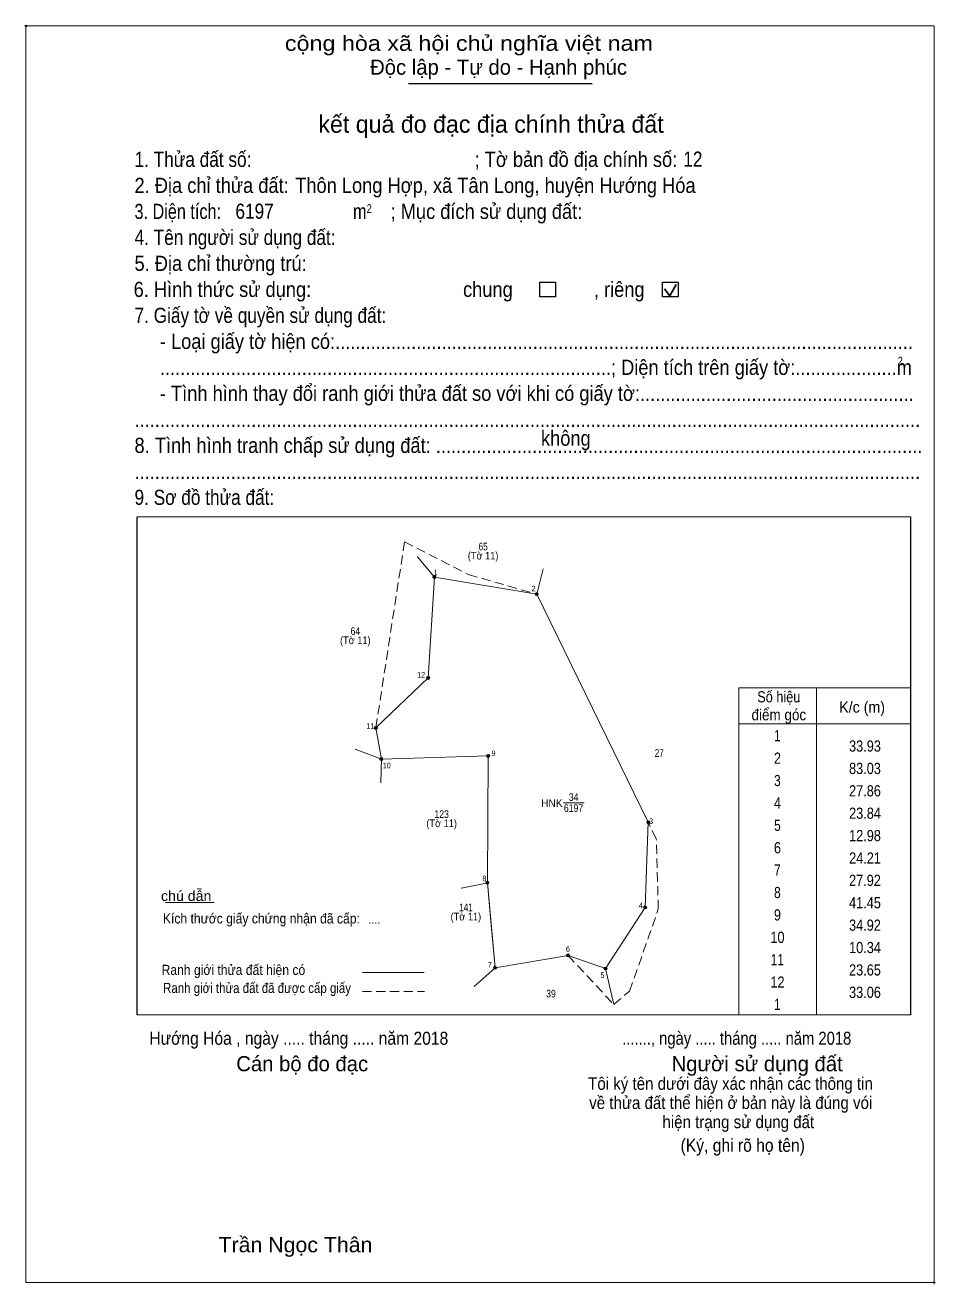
# Model space of a CAD drawing. Header units: metres. Extents: x 543204 to 544731, y 1835234 to 1835953.
# Drawn here: x 543204.3 to 543501.8, y 1835541 to 1835952.8 of the extents above; entities that cross this region are included whole.
import ezdxf
from ezdxf.enums import TextEntityAlignment as Align

# ---------------------------------------------------------------- set-up
doc = ezdxf.new("R2010")
doc.units = ezdxf.units.M
doc.header["$PDMODE"] = 32
doc.header["$PDSIZE"] = 0.5
doc.linetypes.add('DOTTED', pattern=[1.5, 0.3, -1.2])
doc.linetypes.add('MEDIUM_DASHED', pattern=[4.5, 3, -1.5])
for name, color, linetype, lineweight in [('1', 7, 'DOTTED', 13), ('10', 7, 'Continuous', 13), ('17', 7, 'Continuous', 13), ('2', 7, 'Continuous', 25), ('52', 7, 'Continuous', 13), ('54', 7, 'Continuous', 13), ('6', 7, 'Continuous', 13), ('63', 7, 'Continuous', 13)]:
    doc.layers.add(name, color=color, linetype=linetype, lineweight=lineweight)

msp = doc.modelspace()

# ---------------------------------------------------------------- hatches: boundary and pattern name
at = {"layer": '63'}
for points in [[(543338.63, 1835772.415, 1), (543337.63, 1835772.415, 1)], [(543372.1, 1835766.835, 1), (543371.1, 1835766.835, 1)], [(543336.61, 1835739.415, 1), (543335.61, 1835739.415, 1)], [(543319.5, 1835723.095, 1), (543318.5, 1835723.095, 1)], [(543321.32, 1835712.915, 1), (543320.32, 1835712.915, 1)], [(543356.23, 1835713.925, 1), (543355.23, 1835713.925, 1)], [(543408.59, 1835692.255, 1), (543407.59, 1835692.255, 1)], [(543355.98, 1835672.475, 1), (543354.98, 1835672.475, 1)], [(543407.59, 1835664.415, 1), (543406.59, 1835664.415, 1)], [(543382.37, 1835648.725, 1), (543381.37, 1835648.725, 1)], [(543358.5, 1835644.665, 1), (543357.5, 1835644.665, 1)], [(543394.61, 1835644.415, 1), (543393.61, 1835644.415, 1)]]:
    msp.add_hatch(color=256, dxfattribs=at).paths.add_polyline_path(points)

# ---------------------------------------------------------------- linework, layer by layer
at = {"layer": '1', "linetype": 'Continuous'}
msp.add_lwpolyline([(543338.13, 1835772.41), (543371.6, 1835766.83), (543408.09, 1835692.25), (543407.09, 1835664.41), (543394.11, 1835644.41), (543381.87, 1835648.72), (543358, 1835644.66), (543355.48, 1835672.47), (543355.73, 1835713.92), (543320.82, 1835712.91), (543319, 1835723.09), (543336.11, 1835739.41)], close=True, dxfattribs=at)
at = {"layer": '10'}
for p, q in [((543320.82, 1835712.91), (543312.22, 1835716.15)), ((543320.82, 1835712.91), (543320.68, 1835705.13)), ((543358, 1835644.66), (543355.48, 1835672.47)), ((543351.16, 1835638.49), (543358, 1835644.66))]:
    msp.add_line(p, q, dxfattribs=at)
for points in [[(543320.82, 1835712.91), (543355.73, 1835713.92), (543355.48, 1835672.47)], [(543320.82, 1835712.91), (543355.73, 1835713.92), (543355.48, 1835672.47)], [(543355.48, 1835672.47), (543353.02, 1835671.86), (543347.02, 1835670.72), (543346.93, 1835670.66)], [(543351.16, 1835638.49), (543358, 1835644.66), (543355.48, 1835672.47)]]:
    msp.add_lwpolyline(points, dxfattribs=at)
at = {"layer": '17'}
msp.add_line((543250.17, 1835666.02), (543266.1, 1835666.02), dxfattribs=at)
at = {"layer": '2'}
for p, q in [((543329.66, 1835933.75), (543389.72, 1835933.75)), ((543240.98, 1835629.32), (543240.98, 1835792.09)), ((543493.84, 1835792.09), (543493.84, 1835629.31))]:
    msp.add_line(p, q, dxfattribs=at)
at = {"layer": '2', "lineweight": 35}
for p, q in [((543413.43, 1835866.6), (543415.12, 1835864.4)), ((543415.12, 1835864.4), (543417.18, 1835868.09))]:
    msp.add_line(p, q, dxfattribs=at)
at = {"layer": '2', "lineweight": 13}
msp.add_lwpolyline([(543204.56, 1835952.59), (543501.57, 1835952.59), (543501.57, 1835541.77), (543204.56, 1835541.77)], close=True, dxfattribs=at)
at = {"layer": '2'}
for points in [[(543372.63, 1835868.8), (543377.74, 1835868.8), (543377.74, 1835864.04), (543372.63, 1835864.04)], [(543412.77, 1835868.8), (543417.87, 1835868.8), (543417.87, 1835864.04), (543412.77, 1835864.04)]]:
    msp.add_lwpolyline(points, close=True, dxfattribs=at)
for p in [(543204.56, 1835952.59), (543501.57, 1835541.77)]:
    msp.add_point(p, dxfattribs=at)
at = {"layer": '52'}
for p, q in [((543240.98, 1835792.08), (543493.84, 1835792.08)), ((543332.51, 1835779.05), (543332.57, 1835778.98)), ((543332.58, 1835778.98), (543338.13, 1835772.41)), ((543408.09, 1835692.25), (543371.6, 1835766.83)), ((543437.77, 1835736.18), (543463.1, 1835736.18)), ((543437.77, 1835629.31), (543437.77, 1835736.18)), ((543493.84, 1835736.18), (543463.1, 1835736.18)), ((543356.74, 1835658.57), (543358, 1835644.66)), ((543358, 1835644.66), (543381.87, 1835648.72)), ((543394.11, 1835644.41), (543396.8, 1835632.68)), ((543493.84, 1835629.31), (543240.98, 1835629.31))]:
    msp.add_line(p, q, dxfattribs=at)
for points in [[(543319, 1835723.09), (543336.11, 1835739.41), (543338.13, 1835772.41), (543371.6, 1835766.83)], [(543320.82, 1835712.91), (543355.73, 1835713.92), (543355.61, 1835693.19)], [(543355.61, 1835693.19), (543355.48, 1835672.47), (543356.74, 1835658.57), (543358, 1835644.66)], [(543381.87, 1835648.72), (543394.11, 1835644.41), (543407.09, 1835664.41), (543408.09, 1835692.25)]]:
    msp.add_lwpolyline(points, dxfattribs=at)
at = {"layer": '54'}
msp.add_line((543371.6, 1835766.83), (543373.73, 1835775.13), dxfattribs=at)
for points in [[(543320.82, 1835712.91), (543355.73, 1835713.92), (543355.48, 1835672.47)], [(543320.82, 1835712.91), (543355.73, 1835713.92), (543355.48, 1835672.47)], [(543351.16, 1835638.49), (543358, 1835644.66), (543355.48, 1835672.47)], [(543351.16, 1835638.49), (543358, 1835644.66), (543355.48, 1835672.47)]]:
    msp.add_lwpolyline(points, dxfattribs=at)
at = {"layer": '6'}
msp.add_line((543314.64, 1835643.13), (543334.75, 1835643.13), dxfattribs=at)
at = {"layer": '6', "linetype": 'MEDIUM_DASHED'}
msp.add_line((543314.62, 1835636.94), (543334.86, 1835636.94), dxfattribs=at)
at = {"layer": '63', "linetype": 'MEDIUM_DASHED'}
for q in [(543319, 1835723.09), (543349.24, 1835773.24)]:
    msp.add_line((543328.39, 1835783.93), q, dxfattribs=at)
at = {"layer": '63'}
for p, q in [((543463.1, 1835736.18), (543463.1, 1835629.31)), ((543493.84, 1835736.18), (543493.84, 1835629.31)), ((543437.77, 1835724.47), (543493.84, 1835724.47)), ((543319, 1835723.09), (543320.82, 1835712.91)), ((543380.35, 1835698.55), (543387.08, 1835698.55))]:
    msp.add_line(p, q, dxfattribs=at)
at = {"layer": '63', "linetype": 'MEDIUM_DASHED'}
for points in [[(543328.39, 1835783.93), (543349.24, 1835773.24), (543371.6, 1835766.83)], [(543381.87, 1835648.72), (543396.8, 1835632.68), (543402, 1835637.07), (543411.39, 1835663.89), (543410.73, 1835686.86), (543408.09, 1835692.25)]]:
    msp.add_lwpolyline(points, dxfattribs=at)
at = {"layer": '63'}
for centre in [(543338.13, 1835772.415), (543371.6, 1835766.835), (543336.11, 1835739.415), (543319, 1835723.095), (543320.82, 1835712.915), (543355.73, 1835713.925), (543408.09, 1835692.255), (543355.48, 1835672.475), (543407.09, 1835664.415), (543381.87, 1835648.725), (543358, 1835644.665), (543394.11, 1835644.415)]:
    msp.add_circle(centre, 0.5, dxfattribs=at)

# ---------------------------------------------------------------- texts
at = {"layer": '1'}
msp.add_text('HNK', height=2.5, dxfattribs=at).set_placement((543376.56, 1835697.25), align=Align.CENTER)
at = {"layer": '1', "width": 0.85}
for s, p in [('34', (543383.685, 1835699.22)), ('6197', (543383.65, 1835695.63))]:
    msp.add_text(s, height=2.5, dxfattribs=at).set_placement(p, align=Align.CENTER)
at = {"layer": '2'}
for s, height, width, p in [('cộng hòa xã hội chủ nghĩa việt nam', 4.958, 1.15, (543289.25, 1835944.46)), ('1. Thửa đất số:', 4.958, 0.85, (543240.07, 1835906.5)), ('; Tờ bản đồ địa chính số:', 4.958, 0.9, (543351.3, 1835906.5)), ('12', 4.96, 0.85, (543419.55, 1835906.56)), ('2. Địa chỉ thửa đất:', 4.958, 0.9, (543240.07, 1835898)), ('Thôn Long Hợp, xã Tân Long, huyện Hướng Hóa', 4.96, 0.9, (543292.62, 1835898)), ('3. Diện tích:', 4.958, 0.8, (543240.07, 1835889.49)), ('6197', 4.96, 0.85, (543273.07, 1835889.54)), ('m', 4.958, 0.8, (543311.54, 1835889.49)), ('2', 2.833, 0.8, (543315.99, 1835891.48)), ('; Mục đích sử dụng đất:', 4.958, 0.9, (543323.82, 1835889.49)), ('4. Tên người sử dụng đất:', 4.958, 0.85, (543240.07, 1835881)), ('5. Địa chỉ thường trú:', 4.958, 0.9, (543240.07, 1835872.5)), ('6. Hình thức sử dụng:', 4.958, 0.9, (543239.78, 1835863.99)), ('chung                , riêng', 4.958, 0.9, (543347.52, 1835863.99)), ('7. Giấy tờ về quyền sử dụng đất:', 4.958, 0.85, (543240.07, 1835855.5)), ('     - Loại giấy tờ hiện có:..................................................................................................................', 4.958, 0.9, (543240.07, 1835847)), ('     .........................................................................................; Diện tích trên giấy tờ:....................m', 4.958, 0.9, (543240.07, 1835838.5)), ('2', 2.833, 0.8, (543489.67, 1835841.62)), ('     - Tình hình thay đổi ranh giới thửa đất so với khi có giấy tờ:......................................................', 4.958, 0.9, (543240.07, 1835830)), ('...........................................................................................................................................................', 4.958, 0.9, (543240.07, 1835821.5)), ('không', 4.958, 0.9, (543373.01, 1835815.34)), ('8. Tình hình tranh chấp sử dụng đất: ................................................................................................', 4.958, 0.9, (543240.07, 1835813)), ('...........................................................................................................................................................', 4.958, 0.9, (543240.07, 1835804.51)), ('9. Sơ đồ thửa đất:', 4.958, 0.85, (543240.07, 1835796)), ('Hướng Hóa , ngày ..... tháng ..... năm 2018', 4.25, 0.9, (543244.92, 1835619.5)), ('......., ngày ..... tháng ..... năm 2018', 4.25, 0.85, (543399.57, 1835619.5)), ('(Ký, ghi rõ họ tên)', 4.25, 0.9, (543418.67, 1835584.51)), ('Trần Ngọc Thân', 4.961, 1.05, (543267.55, 1835551.64))]:
    msp.add_text(s, height=height, dxfattribs=dict(at, width=width)).set_placement(p)
for s, p in [('Độc lập - Tự do - Hạnh phúc', (543317.12, 1835936.64)), ('Cán bộ đo đạc', (543273.35, 1835610.82)), ('Người sử dụng đất', (543415.72, 1835610.82))]:
    msp.add_text(s, height=4.958, dxfattribs=at).set_placement(p)
for s, height, p in [('kết quả đo đạc địa chính thửa đất', 5.667, (543356.675, 1835917.68)), ('.', 1.417, (543501.551, 1835541.01))]:
    msp.add_text(s, height=height, dxfattribs=at).set_placement(p, align=Align.CENTER)
for s, height, width, p in [('....', 2.75, 0.95, (543318.515, 1835659.06)), ('Tôi ký tên dưới đây xác nhận các thông tin', 4.096, 0.9, (543435, 1835604.76)), ('về thửa đất thể hiện ở bản này là đúng vói', 4.096, 0.9, (543435.075, 1835598.5)), ('hiện trạng sử dụng đất', 4.096, 0.9, (543437.545, 1835592.23))]:
    msp.add_text(s, height=height, dxfattribs=dict(at, width=width)).set_placement(p, align=Align.CENTER)
at = {"layer": '6'}
for s, width, p in [('chú dẫn', 1.05, (543248.73, 1835666.51)), ('Kích thước giấy chứng nhận đã cấp:', 0.9, (543249.34, 1835659.15)), ('Ranh giới thửa đất hiện có ', 0.9, (543248.91, 1835642.33)), ('Ranh giới thửa đất đã được cấp giấy', 0.85, (543249.42, 1835636.41))]:
    msp.add_text(s, height=3.3, dxfattribs=dict(at, width=width)).set_placement(p)
at = {"layer": '63'}
for s, height, width, p in [('65', 2.5, 0.8, (543354.09, 1835781.15)), ('(Tờ 11)', 2.5, 0.9, (543354.085, 1835778.15)), ('(Tờ 11)', 2.5, 0.9, (543312.285, 1835750.48)), ('64', 2.5, 0.85, (543312.295, 1835753.48)), ('Số hiệu', 3.66, 0.85, (543450.795, 1835731.43)), ('điểm góc', 3.66, 0.9, (543450.805, 1835725.57)), ('K/c (m)', 3.66, 0.95, (543478.04, 1835728.07)), (' 1', 3.66, 0.75, (543449.79, 1835718.69)), ('27', 2.5, 0.8, (543411.69, 1835713.63)), (' 2', 3.66, 0.85, (543449.775, 1835711.37)), (' 3', 3.66, 0.8, (543449.785, 1835704.05)), (' 4', 3.66, 0.85, (543449.775, 1835696.72)), ('123', 2.5, 0.85, (543340.53, 1835693.65)), ('(Tờ 11)', 2.5, 0.9, (543340.525, 1835690.65)), (' 5', 3.66, 0.8, (543449.795, 1835689.41)), (' 6', 3.66, 0.85, (543449.775, 1835682.08)), (' 7', 3.66, 0.8, (543449.8, 1835674.77)), (' 8', 3.66, 0.8, (543449.8, 1835667.44)), ('(Tờ 11)', 2.5, 0.9, (543348.455, 1835660.14)), ('141', 2.5, 0.8, (543348.465, 1835663.14)), (' 9', 3.66, 0.85, (543449.765, 1835660.13)), (' 10', 3.66, 0.85, (543449.775, 1835652.8)), (' 11', 3.66, 0.8, (543449.78, 1835645.49)), (' 12', 3.66, 0.85, (543449.775, 1835638.16)), ('39', 2.5, 0.85, (543376.285, 1835634.96)), (' 1', 3.66, 0.75, (543449.79, 1835630.85))]:
    msp.add_text(s, height=height, dxfattribs=dict(at, width=width)).set_placement(p, align=Align.CENTER)
for s, height, width, p in [(' 1', 1.8, 0.9, (543339.22, 1835773)), (' 2', 1.8, 0.9, (543371.25, 1835767.78)), (' 12', 1.8, 0.95, (543335.12, 1835739.56)), (' 11', 1.8, 0.9, (543318.54, 1835722.83)), ('33.93', 3.66, 0.85, (543484.18, 1835715.34)), (' 10', 1.8, 0.95, (543323.88, 1835709.89)), (' 9', 1.8, 0.9, (543358.15, 1835713.88)), ('83.03', 3.66, 0.85, (543484.18, 1835708.01)), ('27.86', 3.66, 0.85, (543484.18, 1835700.69)), ('23.84', 3.66, 0.85, (543484.19, 1835693.37)), (' 3', 1.8, 0.95, (543409.68, 1835691.7)), ('12.98', 3.66, 0.85, (543484.19, 1835686.05)), ('24.21', 3.66, 0.85, (543484.19, 1835678.73)), (' 8', 1.8, 0.95, (543355.18, 1835672.97)), ('27.92', 3.66, 0.85, (543484.18, 1835671.41)), ('41.45', 3.66, 0.85, (543484.18, 1835664.09)), (' 4', 1.8, 0.95, (543406.3, 1835664.12)), ('34.92', 3.66, 0.85, (543484.18, 1835656.77)), (' 6', 1.8, 0.9, (543382.47, 1835649.86)), ('10.34', 3.66, 0.85, (543484.19, 1835649.45)), (' 7', 1.8, 0.9, (543356.96, 1835644.76)), ('23.65', 3.66, 0.85, (543484.18, 1835642.13)), (' 5', 1.8, 0.9, (543393.77, 1835641.34)), ('33.06', 3.66, 0.85, (543484.18, 1835634.81))]:
    msp.add_text(s, height=height, dxfattribs=dict(at, width=width)).set_placement(p, align=Align.RIGHT)

doc.saveas('drawing.dxf')
